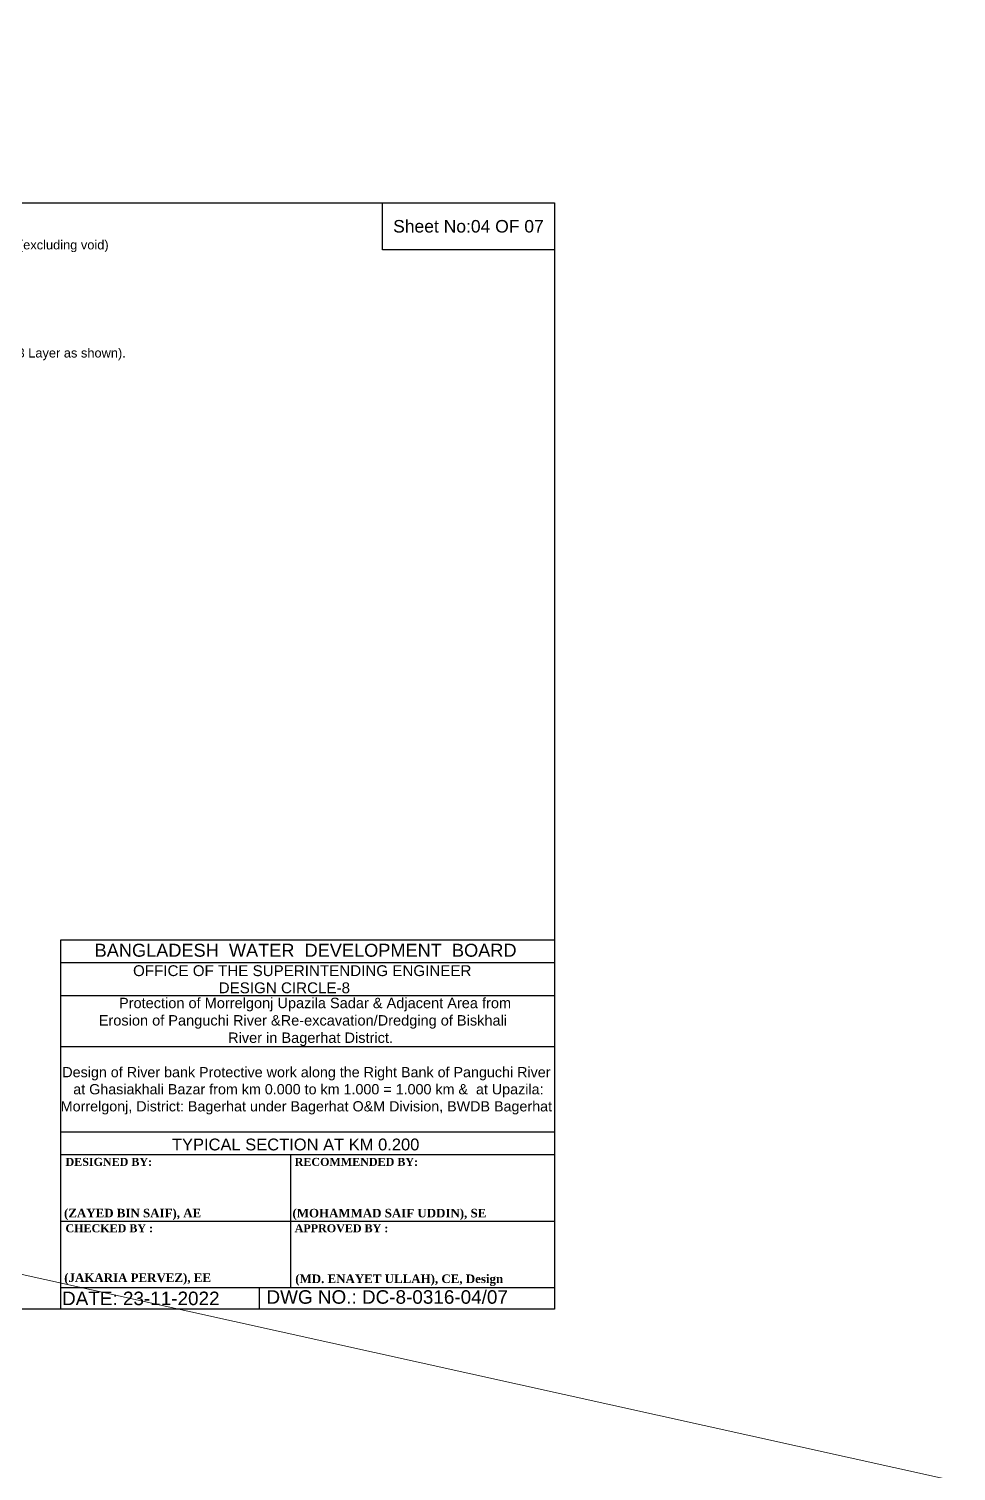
# Model space of a CAD drawing. Header units: inches. Extents: x 66615 to 414904, y -29123 to 90068.
# Drawn here: x 144216 to 150143, y 71630 to 80849 of the extents above; entities that cross this region are included whole.
import ezdxf
from ezdxf.enums import TextEntityAlignment as Align

# ---------------------------------------------------------------- set-up
doc = ezdxf.new("R2010")
doc.units = ezdxf.units.IN
doc.header["$LTSCALE"] = 7
doc.header["$MEASUREMENT"] = 0
doc.layers.add('Cross Section Labels', color=7, linetype='Continuous', lineweight=9)
doc.layers.add('Long Section Labels', color=7, linetype='Continuous', lineweight=9)
doc.layers.add('LINE', color=7, linetype='Continuous')
doc.styles.add('Kazi_T_H', font='timesbd.ttf')
doc.styles.get("Standard").update_dxf_attribs({"font": 'arial.ttf'})

msp = doc.modelspace()

# ---------------------------------------------------------------- linework, layer by layer
for points in [[(137575.75902, 79736.68441), (147575.75902, 79736.68441), (147575.75902, 72665.68441), (137575.75902, 72665.68441)], [(146475.75902, 79736.68441), (147575.75902, 79736.68441), (147575.75902, 79436.68441), (146475.75902, 79436.68441)]]:
    msp.add_lwpolyline(points, close=True)
at = {"layer": 'Cross Section Labels'}
for p in [(147575.75902, 75024.49149), (144417.19642, 72665.68441)]:
    msp.add_line(p, (147575.75902, 72665.68441), dxfattribs=at)
at = {"layer": 'LINE', "color": 0, "linetype": 'ByBlock', "lineweight": -3, "ltscale": 0.5}
for p, q in [((147575.75902, 75024.49149), (144417.19642, 75024.49149)), ((144417.19642, 75024.49149), (144417.19642, 72665.68441)), ((147575.75902, 74879.91371), (144417.19642, 74879.91371)), ((147575.75902, 74668.11309), (144417.19642, 74668.11309)), ((147575.75902, 74341.69673), (144417.19642, 74341.69673)), ((147575.75902, 73796.07235), (144417.19642, 73796.07235)), ((147575.75902, 73652.89878), (144417.19642, 73652.89878)), ((145889.62821, 72803.99419), (145889.62821, 73652.89878)), ((144417.19642, 73228.44649), (147575.75902, 73228.44649)), ((144417.19642, 72803.99419), (147575.75902, 72803.99419)), ((145690.20565, 72665.68441), (145690.20565, 72803.99419))]:
    msp.add_line(p, q, dxfattribs=at)
at = {"layer": 'Long Section Labels'}
msp.add_line((66615.45744, 90067.95473), (414903.83709, 12914.81126), dxfattribs=at)

# ---------------------------------------------------------------- texts
at = {"insert": (147025.75902, 79586.68441), "char_height": 80, "attachment_point": 5}
msp.add_mtext('Sheet No:04 OF 07', dxfattribs=at)
at = {"color": 0, "linetype": 'Continuous', "lineweight": -3, "ltscale": 0.5, "char_height": 58.6325814, "attachment_point": 1}
for s, insert, width in [(' Assorted 2 Layers (minimum) C.C Blocks (including block at Key) @ 24.0 m³/m (excluding void) to be Placed / dumped at or below Working LWL as shown. \\P{\\C256;450 x 450 x 450-------- - 60 % by volume^J350 x 350 x 350-------- - 40 % by volume}', (141242.8873, 79497.98031), 3473.7105539), ('200 Kg Sand Filled Geo-bag to be dumped @ 30.0 m³/m ({\\C7;minimum} 3 Layer as shown).', (141684.26297, 78807.04638), 3325.0731678)]:
    msp.add_mtext(s, dxfattribs=dict(at, insert=insert, width=width))
at = {"insert": (145989.95335, 74061.59235), "char_height": 65.45705185, "width": 3174.3258422, "attachment_point": 5}
msp.add_mtext('Design of River bank Protective work along the Right Bank of Panguchi River^J at Ghasiakhali Bazar from km 0.000 to km 1.000 = 1.000 km &  at Upazila: Morrelgonj, District: Bagerhat under Bagerhat O&M Division, BWDB Bagerhat', dxfattribs=at)
at = {"layer": 'LINE', "color": 0, "linetype": 'ByBlock', "lineweight": -3, "ltscale": 0.5}
for s, height, p in [('BANGLADESH  WATER  DEVELOPMENT  BOARD', 83.1249314, (145984.78063, 74918.22591)), ('OFFICE OF THE SUPERINTENDING ENGINEER', 69.3315533, (145963.37981, 74794.48556)), ('DESIGN CIRCLE-8', 69.3315533, (145849.013, 74684.97095))]:
    msp.add_text(s, height=height, dxfattribs=at).set_placement(p, align=Align.CENTER)
at = {"layer": 'LINE', "lineweight": 50, "ltscale": 0.5}
msp.add_text('TYPICAL SECTION AT KM 0.200', height=75.4629151, dxfattribs=at).set_placement((145921.16273, 73680.55463), align=Align.CENTER)
at = {"layer": 'LINE', "color": 0, "linetype": 'ByBlock', "lineweight": -3, "ltscale": 0.5, "style": 'Kazi_T_H'}
for s, p in [('DESIGNED BY:', (144450.02561, 73581.5908)), ('RECOMMENDED BY:', (145915.09535, 73581.5908)), ('CHECKED BY :', (144450.02561, 73157.1385)), ('APPROVED BY :', (145915.09535, 73157.1385))]:
    msp.add_text(s, height=50.9342757, dxfattribs=at).set_placement(p)
at = {"layer": 'LINE', "lineweight": 50, "ltscale": 0.5, "style": 'Kazi_T_H'}
for s, p in [('(ZAYED BIN SAIF), AE', (144440.63761, 73252.51026)), ('(MOHAMMAD SAIF UDDIN), SE ', (145900.91301, 73252.2092)), ('(JAKARIA PERVEZ), EE', (144441.92157, 72839.4255)), ('(MD. ENAYET ULLAH), CE, Design ', (145918.73202, 72832.61076))]:
    msp.add_text(s, height=54.7025052, dxfattribs=at).set_placement(p)
at = {"layer": 'LINE', "color": 0, "linetype": 'ByBlock', "lineweight": -3, "ltscale": 0.5}
for s, p in [('DATE: 23-11-2022', (144428.18596, 72691.36443)), ('DWG NO.: DC-8-0316-04/07', (145734.77994, 72700.26186))]:
    msp.add_text(s, height=86.4436102, dxfattribs=at).set_placement(p)
at = {"layer": 'LINE', "color": 0, "linetype": 'ByBlock', "lineweight": -3, "ltscale": 0.5, "insert": (144327.04771, 74655.95917), "char_height": 66.5582911, "width": 3423.3366579, "attachment_point": 1}
msp.add_mtext('                  {\\C7;Protection of Morrelgonj Upazila Sadar & Adjacent Area from \\P             Erosion of Panguchi River &Re-excavation/Dredging of Biskhali\\P                                             River in Bagerhat District.}', dxfattribs=at)

doc.saveas('drawing.dxf')
